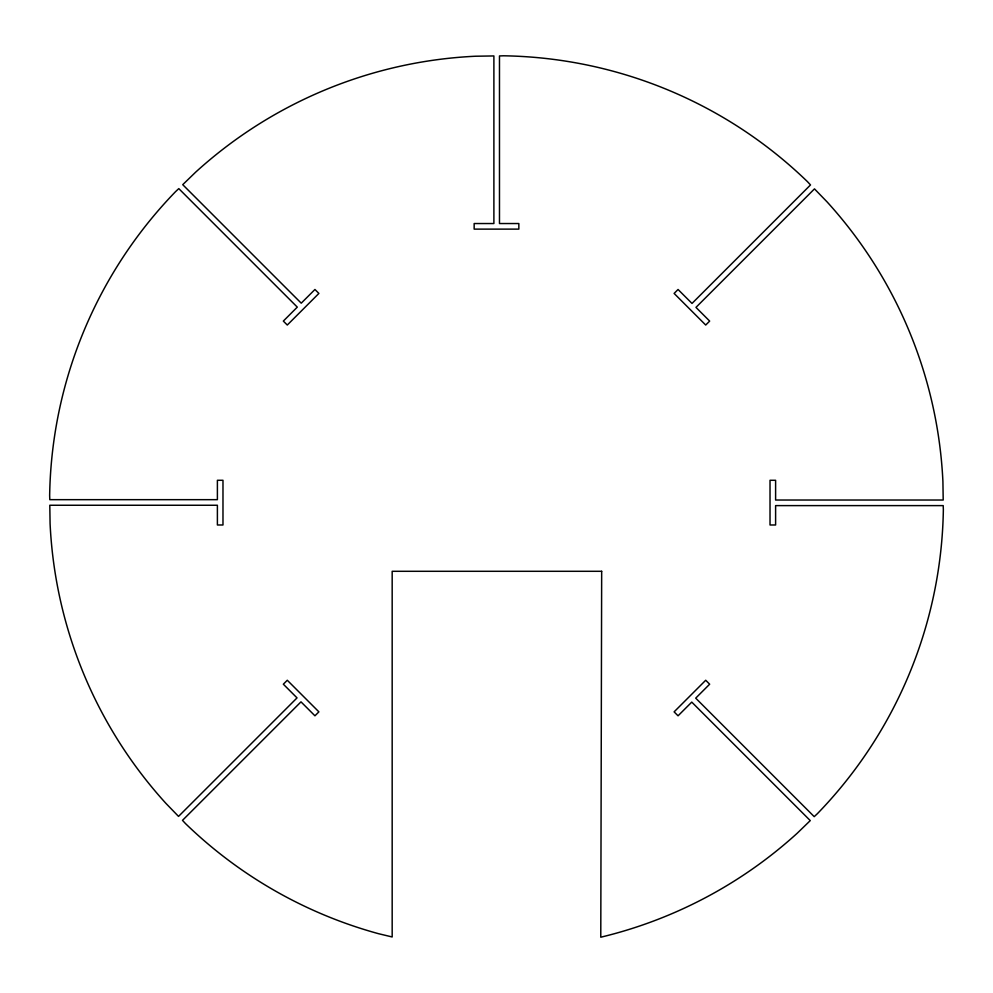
<?xml version="1.0" encoding="UTF-8"?>
<svg xmlns="http://www.w3.org/2000/svg" width="993" height="993" viewBox="0 0 993 993"><rect width="100%" height="100%" fill="white"/><g stroke="black" fill="none" stroke-linecap="round" stroke-linejoin="round"><path stroke-width="1.49" d="M601.671 571.298L600.777 937.206A446.912 446.912 0 0 0 797.242 833.214L810.263 820.603L691.761 702.101L678.058 715.804L674.11 711.857L705.713 680.255L709.66 684.202L695.708 698.153L814.21 816.656L817.4 813.677A446.912 446.912 0 0 0 943.35 509.707L943.201 505.611L775.607 505.611L775.607 524.987L770.022 524.987L770.022 480.289L775.607 480.289L775.607 500.025L943.201 500.025L942.916 481.63A446.912 446.912 0 0 0 827.082 201.902L814.471 188.881L695.969 307.383L709.66 321.087L705.713 325.034L674.11 293.431L678.058 289.484L692.009 303.436L810.511 184.934L807.545 181.744A446.912 446.912 0 0 0 503.563 55.794L499.479 55.943L499.479 223.537L518.842 223.537L518.842 229.122L474.157 229.122L474.157 223.537L493.893 223.537L493.893 55.943L475.498 56.229A446.912 446.912 0 0 0 195.758 172.062L182.737 184.673L301.239 303.175L314.942 289.484L318.89 293.431L287.287 325.034L283.34 321.087L297.292 307.122L178.79 188.62L175.6 191.599A446.912 446.912 0 0 0 49.65 495.569L49.799 499.665L217.393 499.665L217.393 480.289L222.978 480.289L222.978 524.987L217.393 524.987L217.393 505.251L49.799 505.251L50.084 523.646A446.912 446.912 0 0 0 165.918 803.374L178.529 816.395L297.031 697.893L283.34 684.202L287.287 680.255L318.89 711.857L314.942 715.804L300.991 701.852L182.489 820.355L185.455 823.545A446.912 446.912 0 0 0 378.532 933.693L392.173 936.97L392.173 571.298L601.671 571.298"/></g></svg>
